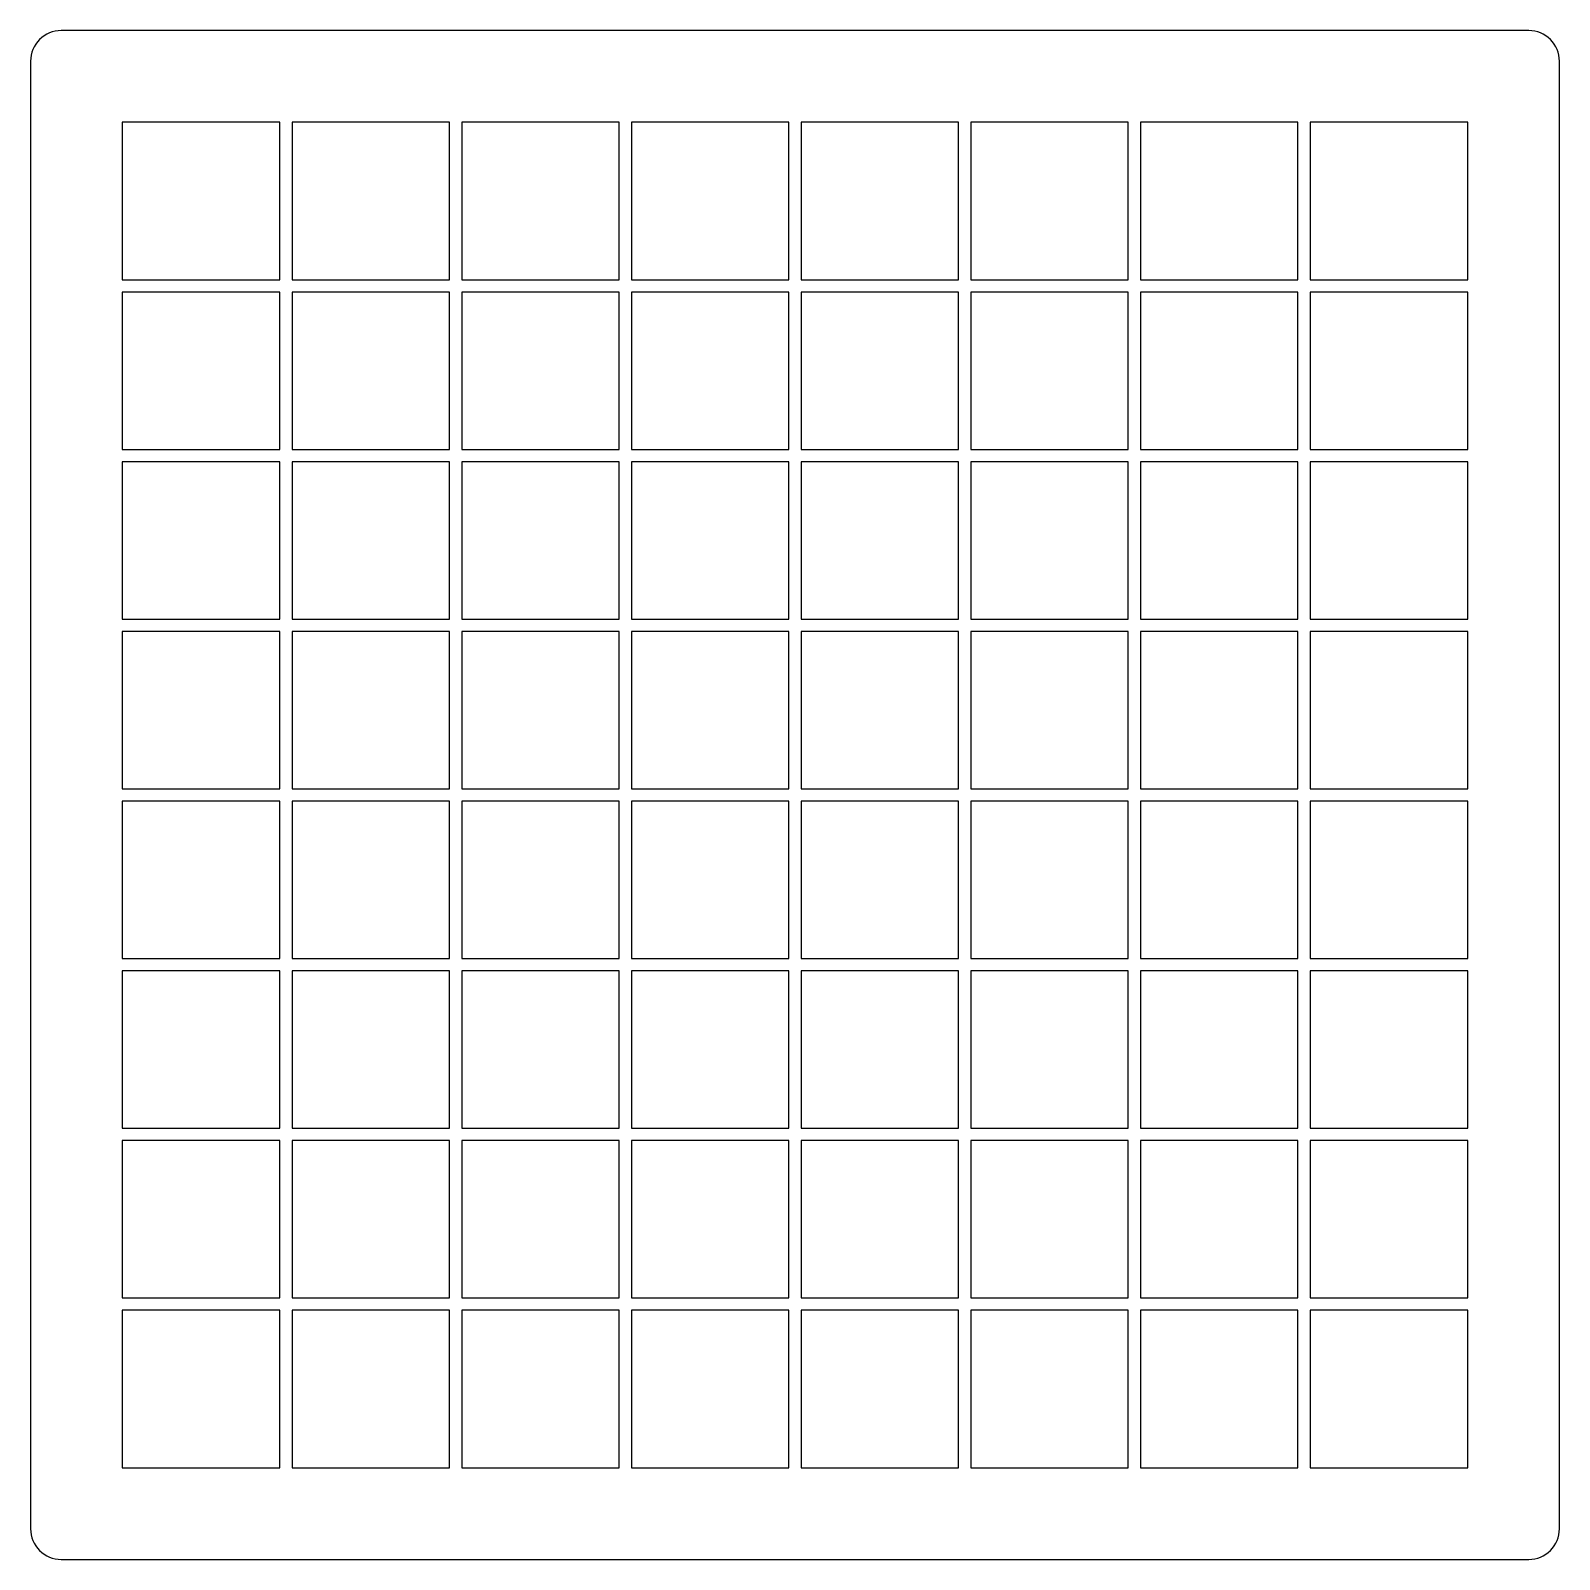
# Model space of a CAD drawing. Header units: millimetres. Extents: x 0 to 250, y 0 to 250.
import ezdxf

# ---------------------------------------------------------------- set-up
doc = ezdxf.new("R2010")
doc.units = ezdxf.units.MM
doc.layers.get('0').update_dxf_attribs({"linetype": 'CONTINUOUS'})

msp = doc.modelspace()

# ---------------------------------------------------------------- linework, layer by layer
msp.add_lwpolyline([(245, 250), (5, 250, 0.414214), (0, 245), (0, 5, 0.414214), (5, 0), (245, 0, 0.414214), (250, 5), (250, 245, 0.414214)], format="xyb", close=True)
for points in [[(40.75, 235), (15, 235), (15, 209.25), (40.75, 209.25)], [(40.75, 209.25), (40.75, 235), (15, 235), (15, 209.25)], [(40.75, 235), (15, 235), (15, 209.25), (40.75, 209.25)], [(40.75, 235), (15, 235), (15, 209.25), (40.75, 209.25)], [(15, 235), (15, 209.25), (40.75, 209.25), (40.75, 235)], [(40.75, 235), (15, 235), (15, 209.25), (40.75, 209.25)], [(15, 209.25), (40.75, 209.25), (40.75, 235), (15, 235)], [(15, 209.25), (40.75, 209.25), (40.75, 235), (15, 235)], [(40.75, 235), (15, 235), (15, 209.25), (40.75, 209.25)], [(15, 209.25), (40.75, 209.25), (40.75, 235), (15, 235)], [(15, 209.25), (40.75, 209.25), (40.75, 235), (15, 235)], [(15, 209.25), (40.75, 209.25), (40.75, 235), (15, 235)], [(40.75, 209.25), (40.75, 235), (15, 235), (15, 209.25)], [(15, 235), (15, 209.25), (40.75, 209.25), (40.75, 235)], [(40.75, 235), (15, 235), (15, 209.25), (40.75, 209.25)], [(40.75, 235), (15, 235), (15, 209.25), (40.75, 209.25)], [(68.5, 235), (42.75, 235), (42.75, 209.25), (68.5, 209.25)], [(68.5, 209.25), (68.5, 235), (42.75, 235), (42.75, 209.25)], [(42.75, 235), (42.75, 209.25), (68.5, 209.25), (68.5, 235)], [(68.5, 235), (42.75, 235), (42.75, 209.25), (68.5, 209.25)], [(96.25, 209.25), (96.25, 235), (70.5, 235), (70.5, 209.25)], [(70.5, 235), (70.5, 209.25), (96.25, 209.25), (96.25, 235)], [(70.5, 235), (70.5, 209.25), (96.25, 209.25), (96.25, 235)], [(70.5, 209.25), (96.25, 209.25), (96.25, 235), (70.5, 235)], [(124, 235), (98.25, 235), (98.25, 209.25), (124, 209.25)], [(98.25, 235), (98.25, 209.25), (124, 209.25), (124, 235)], [(98.25, 235), (98.25, 209.25), (124, 209.25), (124, 235)], [(124, 209.25), (124, 235), (98.25, 235), (98.25, 209.25)], [(126, 235), (126, 209.25), (151.75, 209.25), (151.75, 235)], [(126, 209.25), (151.75, 209.25), (151.75, 235), (126, 235)], [(151.75, 209.25), (151.75, 235), (126, 235), (126, 209.25)], [(151.75, 209.25), (151.75, 235), (126, 235), (126, 209.25)], [(151.75, 209.25), (151.75, 235), (126, 235), (126, 209.25)], [(151.75, 235), (126, 235), (126, 209.25), (151.75, 209.25)], [(126, 209.25), (151.75, 209.25), (151.75, 235), (126, 235)], [(151.75, 209.25), (151.75, 235), (126, 235), (126, 209.25)], [(151.75, 235), (126, 235), (126, 209.25), (151.75, 209.25)], [(151.75, 209.25), (151.75, 235), (126, 235), (126, 209.25)], [(126, 209.25), (151.75, 209.25), (151.75, 235), (126, 235)], [(151.75, 209.25), (151.75, 235), (126, 235), (126, 209.25)], [(151.75, 209.25), (151.75, 235), (126, 235), (126, 209.25)], [(126, 209.25), (151.75, 209.25), (151.75, 235), (126, 235)], [(151.75, 209.25), (151.75, 235), (126, 235), (126, 209.25)], [(151.75, 235), (126, 235), (126, 209.25), (151.75, 209.25)], [(153.75, 235), (153.75, 209.25), (179.5, 209.25), (179.5, 235)], [(153.75, 209.25), (179.5, 209.25), (179.5, 235), (153.75, 235)], [(179.5, 235), (153.75, 235), (153.75, 209.25), (179.5, 209.25)], [(179.5, 235), (153.75, 235), (153.75, 209.25), (179.5, 209.25)], [(181.5, 209.25), (207.25, 209.25), (207.25, 235), (181.5, 235)], [(181.5, 209.25), (207.25, 209.25), (207.25, 235), (181.5, 235)], [(181.5, 235), (181.5, 209.25), (207.25, 209.25), (207.25, 235)], [(207.25, 235), (181.5, 235), (181.5, 209.25), (207.25, 209.25)], [(209.25, 209.25), (235, 209.25), (235, 235), (209.25, 235)], [(235, 209.25), (235, 235), (209.25, 235), (209.25, 209.25)], [(235, 235), (209.25, 235), (209.25, 209.25), (235, 209.25)], [(209.25, 235), (209.25, 209.25), (235, 209.25), (235, 235)], [(40.75, 181.5), (40.75, 207.25), (15, 207.25), (15, 181.5)], [(15, 181.5), (40.75, 181.5), (40.75, 207.25), (15, 207.25)], [(15, 207.25), (15, 181.5), (40.75, 181.5), (40.75, 207.25)], [(15, 207.25), (15, 181.5), (40.75, 181.5), (40.75, 207.25)], [(68.5, 207.25), (42.75, 207.25), (42.75, 181.5), (68.5, 181.5)], [(68.5, 181.5), (68.5, 207.25), (42.75, 207.25), (42.75, 181.5)], [(42.75, 181.5), (68.5, 181.5), (68.5, 207.25), (42.75, 207.25)], [(68.5, 207.25), (42.75, 207.25), (42.75, 181.5), (68.5, 181.5)], [(96.25, 181.5), (96.25, 207.25), (70.5, 207.25), (70.5, 181.5)], [(96.25, 181.5), (96.25, 207.25), (70.5, 207.25), (70.5, 181.5)], [(70.5, 181.5), (96.25, 181.5), (96.25, 207.25), (70.5, 207.25)], [(70.5, 207.25), (70.5, 181.5), (96.25, 181.5), (96.25, 207.25)], [(124, 181.5), (124, 207.25), (98.25, 207.25), (98.25, 181.5)], [(124, 181.5), (124, 207.25), (98.25, 207.25), (98.25, 181.5)], [(124, 181.5), (124, 207.25), (98.25, 207.25), (98.25, 181.5)], [(124, 181.5), (124, 207.25), (98.25, 207.25), (98.25, 181.5)], [(151.75, 207.25), (126, 207.25), (126, 181.5), (151.75, 181.5)], [(151.75, 181.5), (151.75, 207.25), (126, 207.25), (126, 181.5)], [(126, 207.25), (126, 181.5), (151.75, 181.5), (151.75, 207.25)], [(151.75, 181.5), (151.75, 207.25), (126, 207.25), (126, 181.5)], [(179.5, 207.25), (153.75, 207.25), (153.75, 181.5), (179.5, 181.5)], [(179.5, 207.25), (153.75, 207.25), (153.75, 181.5), (179.5, 181.5)], [(179.5, 207.25), (153.75, 207.25), (153.75, 181.5), (179.5, 181.5)], [(179.5, 207.25), (153.75, 207.25), (153.75, 181.5), (179.5, 181.5)], [(207.25, 207.25), (181.5, 207.25), (181.5, 181.5), (207.25, 181.5)], [(181.5, 181.5), (207.25, 181.5), (207.25, 207.25), (181.5, 207.25)], [(181.5, 181.5), (207.25, 181.5), (207.25, 207.25), (181.5, 207.25)], [(181.5, 181.5), (207.25, 181.5), (207.25, 207.25), (181.5, 207.25)], [(235, 181.5), (235, 207.25), (209.25, 207.25), (209.25, 181.5)], [(235, 181.5), (235, 207.25), (209.25, 207.25), (209.25, 181.5)], [(209.25, 181.5), (235, 181.5), (235, 207.25), (209.25, 207.25)], [(209.25, 181.5), (235, 181.5), (235, 207.25), (209.25, 207.25)], [(15, 153.75), (40.75, 153.75), (40.75, 179.5), (15, 179.5)], [(15, 179.5), (15, 153.75), (40.75, 153.75), (40.75, 179.5)], [(15, 153.75), (40.75, 153.75), (40.75, 179.5), (15, 179.5)], [(40.75, 153.75), (40.75, 179.5), (15, 179.5), (15, 153.75)], [(15, 179.5), (15, 153.75), (40.75, 153.75), (40.75, 179.5)], [(15, 179.5), (15, 153.75), (40.75, 153.75), (40.75, 179.5)], [(40.75, 179.5), (15, 179.5), (15, 153.75), (40.75, 153.75)], [(15, 179.5), (15, 153.75), (40.75, 153.75), (40.75, 179.5)], [(40.75, 179.5), (15, 179.5), (15, 153.75), (40.75, 153.75)], [(15, 179.5), (15, 153.75), (40.75, 153.75), (40.75, 179.5)], [(40.75, 153.75), (40.75, 179.5), (15, 179.5), (15, 153.75)], [(15, 179.5), (15, 153.75), (40.75, 153.75), (40.75, 179.5)], [(15, 179.5), (15, 153.75), (40.75, 153.75), (40.75, 179.5)], [(15, 153.75), (40.75, 153.75), (40.75, 179.5), (15, 179.5)], [(15, 153.75), (40.75, 153.75), (40.75, 179.5), (15, 179.5)], [(40.75, 153.75), (40.75, 179.5), (15, 179.5), (15, 153.75)], [(42.75, 179.5), (42.75, 153.75), (68.5, 153.75), (68.5, 179.5)], [(42.75, 179.5), (42.75, 153.75), (68.5, 153.75), (68.5, 179.5)], [(68.5, 179.5), (42.75, 179.5), (42.75, 153.75), (68.5, 153.75)], [(42.75, 153.75), (68.5, 153.75), (68.5, 179.5), (42.75, 179.5)], [(96.25, 179.5), (70.5, 179.5), (70.5, 153.75), (96.25, 153.75)], [(70.5, 153.75), (96.25, 153.75), (96.25, 179.5), (70.5, 179.5)], [(70.5, 153.75), (96.25, 153.75), (96.25, 179.5), (70.5, 179.5)], [(96.25, 179.5), (70.5, 179.5), (70.5, 153.75), (96.25, 153.75)], [(124, 179.5), (98.25, 179.5), (98.25, 153.75), (124, 153.75)], [(98.25, 179.5), (98.25, 153.75), (124, 153.75), (124, 179.5)], [(124, 179.5), (98.25, 179.5), (98.25, 153.75), (124, 153.75)], [(124, 153.75), (124, 179.5), (98.25, 179.5), (98.25, 153.75)], [(126, 153.75), (151.75, 153.75), (151.75, 179.5), (126, 179.5)], [(151.75, 179.5), (126, 179.5), (126, 153.75), (151.75, 153.75)], [(151.75, 179.5), (126, 179.5), (126, 153.75), (151.75, 153.75)], [(151.75, 153.75), (151.75, 179.5), (126, 179.5), (126, 153.75)], [(151.75, 179.5), (126, 179.5), (126, 153.75), (151.75, 153.75)], [(126, 179.5), (126, 153.75), (151.75, 153.75), (151.75, 179.5)], [(151.75, 153.75), (151.75, 179.5), (126, 179.5), (126, 153.75)], [(151.75, 179.5), (126, 179.5), (126, 153.75), (151.75, 153.75)], [(126, 153.75), (151.75, 153.75), (151.75, 179.5), (126, 179.5)], [(126, 153.75), (151.75, 153.75), (151.75, 179.5), (126, 179.5)], [(151.75, 179.5), (126, 179.5), (126, 153.75), (151.75, 153.75)], [(151.75, 179.5), (126, 179.5), (126, 153.75), (151.75, 153.75)], [(126, 179.5), (126, 153.75), (151.75, 153.75), (151.75, 179.5)], [(126, 153.75), (151.75, 153.75), (151.75, 179.5), (126, 179.5)], [(126, 153.75), (151.75, 153.75), (151.75, 179.5), (126, 179.5)], [(151.75, 179.5), (126, 179.5), (126, 153.75), (151.75, 153.75)], [(153.75, 179.5), (153.75, 153.75), (179.5, 153.75), (179.5, 179.5)], [(179.5, 153.75), (179.5, 179.5), (153.75, 179.5), (153.75, 153.75)], [(179.5, 153.75), (179.5, 179.5), (153.75, 179.5), (153.75, 153.75)], [(153.75, 179.5), (153.75, 153.75), (179.5, 153.75), (179.5, 179.5)], [(207.25, 179.5), (181.5, 179.5), (181.5, 153.75), (207.25, 153.75)], [(207.25, 179.5), (181.5, 179.5), (181.5, 153.75), (207.25, 153.75)], [(181.5, 179.5), (181.5, 153.75), (207.25, 153.75), (207.25, 179.5)], [(181.5, 179.5), (181.5, 153.75), (207.25, 153.75), (207.25, 179.5)], [(235, 153.75), (235, 179.5), (209.25, 179.5), (209.25, 153.75)], [(235, 153.75), (235, 179.5), (209.25, 179.5), (209.25, 153.75)], [(235, 179.5), (209.25, 179.5), (209.25, 153.75), (235, 153.75)], [(209.25, 179.5), (209.25, 153.75), (235, 153.75), (235, 179.5)], [(40.75, 126), (40.75, 151.75), (15, 151.75), (15, 126)], [(40.75, 126), (40.75, 151.75), (15, 151.75), (15, 126)], [(40.75, 151.75), (15, 151.75), (15, 126), (40.75, 126)], [(40.75, 126), (40.75, 151.75), (15, 151.75), (15, 126)], [(68.5, 151.75), (42.75, 151.75), (42.75, 126), (68.5, 126)], [(68.5, 126), (68.5, 151.75), (42.75, 151.75), (42.75, 126)], [(42.75, 151.75), (42.75, 126), (68.5, 126), (68.5, 151.75)], [(42.75, 126), (68.5, 126), (68.5, 151.75), (42.75, 151.75)], [(96.25, 151.75), (70.5, 151.75), (70.5, 126), (96.25, 126)], [(70.5, 151.75), (70.5, 126), (96.25, 126), (96.25, 151.75)], [(70.5, 151.75), (70.5, 126), (96.25, 126), (96.25, 151.75)], [(70.5, 126), (96.25, 126), (96.25, 151.75), (70.5, 151.75)], [(98.25, 126), (124, 126), (124, 151.75), (98.25, 151.75)], [(124, 126), (124, 151.75), (98.25, 151.75), (98.25, 126)], [(124, 151.75), (98.25, 151.75), (98.25, 126), (124, 126)], [(98.25, 151.75), (98.25, 126), (124, 126), (124, 151.75)], [(151.75, 126), (151.75, 151.75), (126, 151.75), (126, 126)], [(151.75, 151.75), (126, 151.75), (126, 126), (151.75, 126)], [(126, 151.75), (126, 126), (151.75, 126), (151.75, 151.75)], [(126, 151.75), (126, 126), (151.75, 126), (151.75, 151.75)], [(179.5, 126), (179.5, 151.75), (153.75, 151.75), (153.75, 126)], [(179.5, 151.75), (153.75, 151.75), (153.75, 126), (179.5, 126)], [(153.75, 151.75), (153.75, 126), (179.5, 126), (179.5, 151.75)], [(179.5, 126), (179.5, 151.75), (153.75, 151.75), (153.75, 126)], [(207.25, 126), (207.25, 151.75), (181.5, 151.75), (181.5, 126)], [(181.5, 126), (207.25, 126), (207.25, 151.75), (181.5, 151.75)], [(207.25, 126), (207.25, 151.75), (181.5, 151.75), (181.5, 126)], [(207.25, 151.75), (181.5, 151.75), (181.5, 126), (207.25, 126)], [(209.25, 151.75), (209.25, 126), (235, 126), (235, 151.75)], [(209.25, 151.75), (209.25, 126), (235, 126), (235, 151.75)], [(235, 151.75), (209.25, 151.75), (209.25, 126), (235, 126)], [(235, 151.75), (209.25, 151.75), (209.25, 126), (235, 126)], [(40.75, 98.25), (40.75, 124), (15, 124), (15, 98.25)], [(15, 98.25), (40.75, 98.25), (40.75, 124), (15, 124)], [(15, 124), (15, 98.25), (40.75, 98.25), (40.75, 124)], [(40.75, 98.25), (40.75, 124), (15, 124), (15, 98.25)], [(15, 98.25), (40.75, 98.25), (40.75, 124), (15, 124)], [(15, 98.25), (40.75, 98.25), (40.75, 124), (15, 124)], [(15, 98.25), (40.75, 98.25), (40.75, 124), (15, 124)], [(15, 124), (15, 98.25), (40.75, 98.25), (40.75, 124)], [(40.75, 124), (15, 124), (15, 98.25), (40.75, 98.25)], [(40.75, 124), (15, 124), (15, 98.25), (40.75, 98.25)], [(40.75, 124), (15, 124), (15, 98.25), (40.75, 98.25)], [(15, 124), (15, 98.25), (40.75, 98.25), (40.75, 124)], [(15, 124), (15, 98.25), (40.75, 98.25), (40.75, 124)], [(40.75, 124), (15, 124), (15, 98.25), (40.75, 98.25)], [(40.75, 124), (15, 124), (15, 98.25), (40.75, 98.25)], [(15, 124), (15, 98.25), (40.75, 98.25), (40.75, 124)], [(68.5, 98.25), (68.5, 124), (42.75, 124), (42.75, 98.25)], [(42.75, 124), (42.75, 98.25), (68.5, 98.25), (68.5, 124)], [(42.75, 124), (42.75, 98.25), (68.5, 98.25), (68.5, 124)], [(42.75, 124), (42.75, 98.25), (68.5, 98.25), (68.5, 124)], [(70.5, 98.25), (96.25, 98.25), (96.25, 124), (70.5, 124)], [(96.25, 124), (70.5, 124), (70.5, 98.25), (96.25, 98.25)], [(96.25, 98.25), (96.25, 124), (70.5, 124), (70.5, 98.25)], [(96.25, 124), (70.5, 124), (70.5, 98.25), (96.25, 98.25)], [(124, 98.25), (124, 124), (98.25, 124), (98.25, 98.25)], [(98.25, 124), (98.25, 98.25), (124, 98.25), (124, 124)], [(98.25, 124), (98.25, 98.25), (124, 98.25), (124, 124)], [(98.25, 124), (98.25, 98.25), (124, 98.25), (124, 124)], [(126, 98.25), (151.75, 98.25), (151.75, 124), (126, 124)], [(151.75, 124), (126, 124), (126, 98.25), (151.75, 98.25)], [(126, 124), (126, 98.25), (151.75, 98.25), (151.75, 124)], [(126, 98.25), (151.75, 98.25), (151.75, 124), (126, 124)], [(151.75, 124), (126, 124), (126, 98.25), (151.75, 98.25)], [(151.75, 98.25), (151.75, 124), (126, 124), (126, 98.25)], [(151.75, 98.25), (151.75, 124), (126, 124), (126, 98.25)], [(151.75, 98.25), (151.75, 124), (126, 124), (126, 98.25)], [(151.75, 124), (126, 124), (126, 98.25), (151.75, 98.25)], [(126, 98.25), (151.75, 98.25), (151.75, 124), (126, 124)], [(126, 124), (126, 98.25), (151.75, 98.25), (151.75, 124)], [(151.75, 98.25), (151.75, 124), (126, 124), (126, 98.25)], [(151.75, 124), (126, 124), (126, 98.25), (151.75, 98.25)], [(151.75, 98.25), (151.75, 124), (126, 124), (126, 98.25)], [(151.75, 124), (126, 124), (126, 98.25), (151.75, 98.25)], [(151.75, 124), (126, 124), (126, 98.25), (151.75, 98.25)], [(179.5, 98.25), (179.5, 124), (153.75, 124), (153.75, 98.25)], [(153.75, 124), (153.75, 98.25), (179.5, 98.25), (179.5, 124)], [(153.75, 124), (153.75, 98.25), (179.5, 98.25), (179.5, 124)], [(153.75, 98.25), (179.5, 98.25), (179.5, 124), (153.75, 124)], [(207.25, 124), (181.5, 124), (181.5, 98.25), (207.25, 98.25)], [(181.5, 98.25), (207.25, 98.25), (207.25, 124), (181.5, 124)], [(181.5, 98.25), (207.25, 98.25), (207.25, 124), (181.5, 124)], [(181.5, 98.25), (207.25, 98.25), (207.25, 124), (181.5, 124)], [(209.25, 98.25), (235, 98.25), (235, 124), (209.25, 124)], [(235, 98.25), (235, 124), (209.25, 124), (209.25, 98.25)], [(209.25, 98.25), (235, 98.25), (235, 124), (209.25, 124)], [(209.25, 98.25), (235, 98.25), (235, 124), (209.25, 124)], [(15, 96.25), (15, 70.5), (40.75, 70.5), (40.75, 96.25)], [(15, 70.5), (40.75, 70.5), (40.75, 96.25), (15, 96.25)], [(40.75, 70.5), (40.75, 96.25), (15, 96.25), (15, 70.5)], [(40.75, 70.5), (40.75, 96.25), (15, 96.25), (15, 70.5)], [(42.75, 70.5), (68.5, 70.5), (68.5, 96.25), (42.75, 96.25)], [(42.75, 96.25), (42.75, 70.5), (68.5, 70.5), (68.5, 96.25)], [(42.75, 96.25), (42.75, 70.5), (68.5, 70.5), (68.5, 96.25)], [(68.5, 70.5), (68.5, 96.25), (42.75, 96.25), (42.75, 70.5)], [(96.25, 96.25), (70.5, 96.25), (70.5, 70.5), (96.25, 70.5)], [(70.5, 70.5), (96.25, 70.5), (96.25, 96.25), (70.5, 96.25)], [(96.25, 96.25), (70.5, 96.25), (70.5, 70.5), (96.25, 70.5)], [(96.25, 70.5), (96.25, 96.25), (70.5, 96.25), (70.5, 70.5)], [(124, 96.25), (98.25, 96.25), (98.25, 70.5), (124, 70.5)], [(124, 70.5), (124, 96.25), (98.25, 96.25), (98.25, 70.5)], [(98.25, 70.5), (124, 70.5), (124, 96.25), (98.25, 96.25)], [(124, 70.5), (124, 96.25), (98.25, 96.25), (98.25, 70.5)], [(151.75, 70.5), (151.75, 96.25), (126, 96.25), (126, 70.5)], [(151.75, 96.25), (126, 96.25), (126, 70.5), (151.75, 70.5)], [(151.75, 96.25), (126, 96.25), (126, 70.5), (151.75, 70.5)], [(126, 96.25), (126, 70.5), (151.75, 70.5), (151.75, 96.25)], [(153.75, 96.25), (153.75, 70.5), (179.5, 70.5), (179.5, 96.25)], [(179.5, 96.25), (153.75, 96.25), (153.75, 70.5), (179.5, 70.5)], [(153.75, 96.25), (153.75, 70.5), (179.5, 70.5), (179.5, 96.25)], [(179.5, 70.5), (179.5, 96.25), (153.75, 96.25), (153.75, 70.5)], [(181.5, 96.25), (181.5, 70.5), (207.25, 70.5), (207.25, 96.25)], [(207.25, 70.5), (207.25, 96.25), (181.5, 96.25), (181.5, 70.5)], [(181.5, 70.5), (207.25, 70.5), (207.25, 96.25), (181.5, 96.25)], [(207.25, 96.25), (181.5, 96.25), (181.5, 70.5), (207.25, 70.5)], [(235, 96.25), (209.25, 96.25), (209.25, 70.5), (235, 70.5)], [(235, 96.25), (209.25, 96.25), (209.25, 70.5), (235, 70.5)], [(209.25, 70.5), (235, 70.5), (235, 96.25), (209.25, 96.25)], [(209.25, 96.25), (209.25, 70.5), (235, 70.5), (235, 96.25)], [(40.75, 42.75), (40.75, 68.5), (15, 68.5), (15, 42.75)], [(40.75, 42.75), (40.75, 68.5), (15, 68.5), (15, 42.75)], [(40.75, 42.75), (40.75, 68.5), (15, 68.5), (15, 42.75)], [(40.75, 42.75), (40.75, 68.5), (15, 68.5), (15, 42.75)], [(40.75, 42.75), (40.75, 68.5), (15, 68.5), (15, 42.75)], [(40.75, 42.75), (40.75, 68.5), (15, 68.5), (15, 42.75)], [(15, 68.5), (15, 42.75), (40.75, 42.75), (40.75, 68.5)], [(40.75, 42.75), (40.75, 68.5), (15, 68.5), (15, 42.75)], [(40.75, 42.75), (40.75, 68.5), (15, 68.5), (15, 42.75)], [(40.75, 42.75), (40.75, 68.5), (15, 68.5), (15, 42.75)], [(40.75, 68.5), (15, 68.5), (15, 42.75), (40.75, 42.75)], [(40.75, 42.75), (40.75, 68.5), (15, 68.5), (15, 42.75)], [(15, 68.5), (15, 42.75), (40.75, 42.75), (40.75, 68.5)], [(40.75, 68.5), (15, 68.5), (15, 42.75), (40.75, 42.75)], [(15, 68.5), (15, 42.75), (40.75, 42.75), (40.75, 68.5)], [(40.75, 42.75), (40.75, 68.5), (15, 68.5), (15, 42.75)], [(42.75, 42.75), (68.5, 42.75), (68.5, 68.5), (42.75, 68.5)], [(68.5, 68.5), (42.75, 68.5), (42.75, 42.75), (68.5, 42.75)], [(42.75, 42.75), (68.5, 42.75), (68.5, 68.5), (42.75, 68.5)], [(42.75, 68.5), (42.75, 42.75), (68.5, 42.75), (68.5, 68.5)], [(96.25, 68.5), (70.5, 68.5), (70.5, 42.75), (96.25, 42.75)], [(96.25, 42.75), (96.25, 68.5), (70.5, 68.5), (70.5, 42.75)], [(70.5, 68.5), (70.5, 42.75), (96.25, 42.75), (96.25, 68.5)], [(96.25, 68.5), (70.5, 68.5), (70.5, 42.75), (96.25, 42.75)], [(124, 68.5), (98.25, 68.5), (98.25, 42.75), (124, 42.75)], [(124, 42.75), (124, 68.5), (98.25, 68.5), (98.25, 42.75)], [(124, 42.75), (124, 68.5), (98.25, 68.5), (98.25, 42.75)], [(98.25, 68.5), (98.25, 42.75), (124, 42.75), (124, 68.5)], [(126, 68.5), (126, 42.75), (151.75, 42.75), (151.75, 68.5)], [(126, 68.5), (126, 42.75), (151.75, 42.75), (151.75, 68.5)], [(151.75, 42.75), (151.75, 68.5), (126, 68.5), (126, 42.75)], [(126, 42.75), (151.75, 42.75), (151.75, 68.5), (126, 68.5)], [(126, 42.75), (151.75, 42.75), (151.75, 68.5), (126, 68.5)], [(126, 68.5), (126, 42.75), (151.75, 42.75), (151.75, 68.5)], [(126, 68.5), (126, 42.75), (151.75, 42.75), (151.75, 68.5)], [(151.75, 68.5), (126, 68.5), (126, 42.75), (151.75, 42.75)], [(151.75, 68.5), (126, 68.5), (126, 42.75), (151.75, 42.75)], [(151.75, 68.5), (126, 68.5), (126, 42.75), (151.75, 42.75)], [(126, 42.75), (151.75, 42.75), (151.75, 68.5), (126, 68.5)], [(151.75, 42.75), (151.75, 68.5), (126, 68.5), (126, 42.75)], [(151.75, 68.5), (126, 68.5), (126, 42.75), (151.75, 42.75)], [(151.75, 68.5), (126, 68.5), (126, 42.75), (151.75, 42.75)], [(151.75, 42.75), (151.75, 68.5), (126, 68.5), (126, 42.75)], [(151.75, 42.75), (151.75, 68.5), (126, 68.5), (126, 42.75)], [(179.5, 68.5), (153.75, 68.5), (153.75, 42.75), (179.5, 42.75)], [(153.75, 68.5), (153.75, 42.75), (179.5, 42.75), (179.5, 68.5)], [(179.5, 42.75), (179.5, 68.5), (153.75, 68.5), (153.75, 42.75)], [(179.5, 42.75), (179.5, 68.5), (153.75, 68.5), (153.75, 42.75)], [(207.25, 68.5), (181.5, 68.5), (181.5, 42.75), (207.25, 42.75)], [(181.5, 68.5), (181.5, 42.75), (207.25, 42.75), (207.25, 68.5)], [(207.25, 68.5), (181.5, 68.5), (181.5, 42.75), (207.25, 42.75)], [(207.25, 68.5), (181.5, 68.5), (181.5, 42.75), (207.25, 42.75)], [(235, 42.75), (235, 68.5), (209.25, 68.5), (209.25, 42.75)], [(235, 42.75), (235, 68.5), (209.25, 68.5), (209.25, 42.75)], [(209.25, 42.75), (235, 42.75), (235, 68.5), (209.25, 68.5)], [(235, 42.75), (235, 68.5), (209.25, 68.5), (209.25, 42.75)], [(15, 40.75), (15, 15), (40.75, 15), (40.75, 40.75)], [(15, 40.75), (15, 15), (40.75, 15), (40.75, 40.75)], [(40.75, 15), (40.75, 40.75), (15, 40.75), (15, 15)], [(40.75, 15), (40.75, 40.75), (15, 40.75), (15, 15)], [(68.5, 15), (68.5, 40.75), (42.75, 40.75), (42.75, 15)], [(68.5, 40.75), (42.75, 40.75), (42.75, 15), (68.5, 15)], [(42.75, 15), (68.5, 15), (68.5, 40.75), (42.75, 40.75)], [(68.5, 40.75), (42.75, 40.75), (42.75, 15), (68.5, 15)], [(70.5, 40.75), (70.5, 15), (96.25, 15), (96.25, 40.75)], [(70.5, 40.75), (70.5, 15), (96.25, 15), (96.25, 40.75)], [(70.5, 15), (96.25, 15), (96.25, 40.75), (70.5, 40.75)], [(96.25, 15), (96.25, 40.75), (70.5, 40.75), (70.5, 15)], [(98.25, 15), (124, 15), (124, 40.75), (98.25, 40.75)], [(124, 40.75), (98.25, 40.75), (98.25, 15), (124, 15)], [(124, 15), (124, 40.75), (98.25, 40.75), (98.25, 15)], [(98.25, 40.75), (98.25, 15), (124, 15), (124, 40.75)], [(126, 40.75), (126, 15), (151.75, 15), (151.75, 40.75)], [(126, 15), (151.75, 15), (151.75, 40.75), (126, 40.75)], [(126, 15), (151.75, 15), (151.75, 40.75), (126, 40.75)], [(151.75, 40.75), (126, 40.75), (126, 15), (151.75, 15)], [(179.5, 15), (179.5, 40.75), (153.75, 40.75), (153.75, 15)], [(153.75, 15), (179.5, 15), (179.5, 40.75), (153.75, 40.75)], [(153.75, 15), (179.5, 15), (179.5, 40.75), (153.75, 40.75)], [(179.5, 40.75), (153.75, 40.75), (153.75, 15), (179.5, 15)], [(207.25, 40.75), (181.5, 40.75), (181.5, 15), (207.25, 15)], [(181.5, 15), (207.25, 15), (207.25, 40.75), (181.5, 40.75)], [(207.25, 40.75), (181.5, 40.75), (181.5, 15), (207.25, 15)], [(181.5, 40.75), (181.5, 15), (207.25, 15), (207.25, 40.75)], [(209.25, 15), (235, 15), (235, 40.75), (209.25, 40.75)], [(209.25, 40.75), (209.25, 15), (235, 15), (235, 40.75)], [(235, 15), (235, 40.75), (209.25, 40.75), (209.25, 15)], [(209.25, 15), (235, 15), (235, 40.75), (209.25, 40.75)]]:
    msp.add_lwpolyline(points, close=True)

doc.saveas('drawing.dxf')
